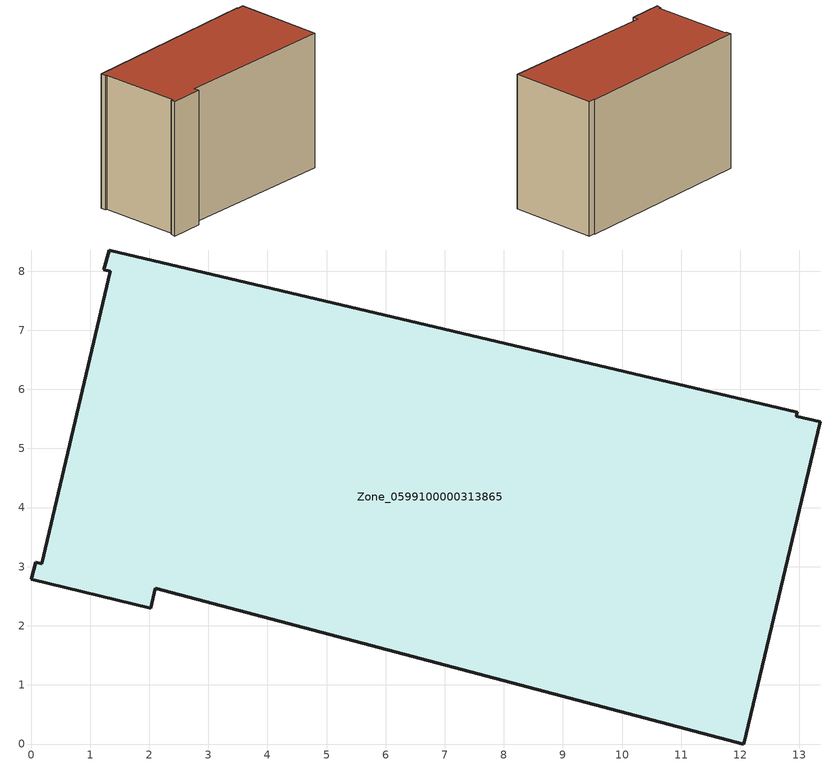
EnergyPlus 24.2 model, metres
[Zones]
Zone_0599100000313865
 floor ground (C_G): 2.1,2.64 2.02,2.3 0,2.79 0.08,3.08 0.18,3.05 1.34,8 1.23,8.03 1.32,8.36 12.96,5.61 12.95,5.54 13.36,5.45 12.05,0 z0
 wall outside (C_F): 2.02,2.3 2.1,2.64 12.05,0 13.36,5.45 12.95,5.54 12.96,5.61 1.32,8.36 1.23,8.03 1.34,8 0.18,3.05 0.08,3.08 0,2.79 2.02,2.3 z0:8.65
 roof outside (C_R): 12.95,5.54 12.96,5.61 1.32,8.36 1.23,8.03 1.34,8 0.18,3.05 0.08,3.08 0,2.79 2.02,2.3 2.1,2.64 12.05,0 13.36,5.45 z8.65
[BUILDING]
Pand.0599100000313865: North Axis=0; Terrain=City; Loads Convergence Tolerance Value=0.04; Temperature Convergence Tolerance Value=0.4; Solar Distribution=FullExterior; Maximum Number of Warmup Days=25; Minimum Number of Warmup Days=1
[Site:Location]
Rotterdam.The.Hague.AP_ZH_NLD Design_Conditions: Latitude=51.96; Longitude=4.45; Time Zone=1; Elevation=-4.5
[SITE:GROUNDTEMPERATURE:BUILDINGSURFACE]
18, 18, 18, 18, 18, 18, 18, 18, 18, 18, 18, 18
[MATERIAL] Thermal Absorptance=0.9; Solar Absorptance=0.7; Visible Absorptance=0.7
Name | Roughness | Thickness | Conductivity | Density | Specific Heat
G.TC.1992-2005 | MediumSmooth | 0.15 | 0.06 | 540 | 1210
F.TC.1992-2005 | Rough | 0.3 | 0.12 | 1920 | 840
R.TC.1992-2005 | MediumRough | 0.2 | 0.08 | 1500 | 1000
[CONSTRUCTION]
C_G: G.TC.1992-2005
C_F: F.TC.1992-2005
C_R: R.TC.1992-2005
[ZONE]
Zone_0599100000313865: Type=1; Multiplier=1; Ceiling Height=Autocalculate; Volume=Autocalculate; Floor Area=autocalculate; Part of Total Floor Area=Yes
[ZONEINFILTRATION:DESIGNFLOWRATE]
Infil_Zone_0599100000313865: Zone or ZoneList or Space or SpaceList=Zone_0599100000313865; Schedule=AlwaysOn; Design Flow Rate Calculation Method=Flow/Area; Flow Rate per Floor Area=0.0015; Constant Term Coefficient=1; Temperature Term Coefficient=0; Velocity Term Coefficient=0; Velocity Squared Term Coefficient=0
[HVACTEMPLATE:ZONE:IDEALLOADSAIRSYSTEM]
Zone_0599100000313865: Maximum Heating Supply Air Temperature=50; Minimum Cooling Supply Air Temperature=13; Maximum Heating Supply Air Humidity Ratio=0.0156; Minimum Cooling Supply Air Humidity Ratio=0.0077; Heating Limit=NoLimit; Cooling Limit=NoLimit; Dehumidification Control Type=ConstantSensibleHeatRatio; Cooling Sensible Heat Ratio=0.7; Dehumidification Setpoint=60; Humidification Control Type=None; Humidification Setpoint=30; Outdoor Air Method=None; Outdoor Air Flow Rate per Person=0.00944; Outdoor Air Flow Rate per Zone Floor Area=0; Outdoor Air Flow Rate per Zone=0; Demand Controlled Ventilation Type=None; Outdoor Air Economizer Type=NoEconomizer; Heat Recovery Type=None; Sensible Heat Recovery Effectiveness=0.7; Latent Heat Recovery Effectiveness=0.65
[ZONECONTROL:THERMOSTAT]
ThermostatControl_Zone_0599100000313865: Zone or ZoneList=Zone_0599100000313865; Control Type Schedule=DualSetpointControlType; Control 1=Thermostat_Zone_0599100000313865; Temperature Difference Between Cutout And Setpoint=0
[THERMOSTATSETPOINT:DUALSETPOINT]
Thermostat_Zone_0599100000313865: Heating Setpoint Temperature Schedule=HeatingSetpoint_Zone_0599100000313865; Cooling Setpoint Temperature Schedule=CoolingSetpoint_Zone_0599100000313865
[SCHEDULE:COMPACT]
HeatingSetpoint_Zone_0599100000313865: Through: 12/31, For: AllDays, Until: 24:00, 21
CoolingSetpoint_Zone_0599100000313865: Through: 12/31, For: AllDays, Until: 24:00, 24
DualSetpointControlType: Through: 12/31, For: AllDays, Until: 24:00, 4
AlwaysOn: Through: 12/31, For: AllDays, Until: 24:00, 1
